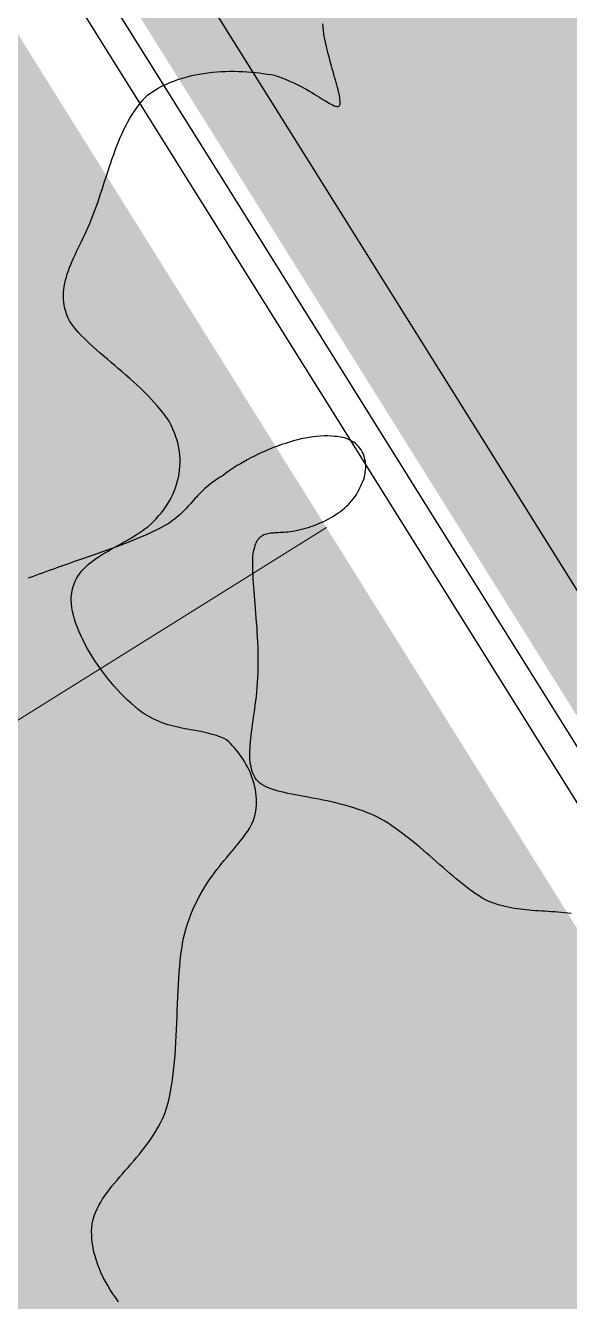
# Model space of a CAD drawing. Header units: metres. Extents: x 507649 to 508899, y 6966965 to 6967377.
# Drawn here: x 507859.874 to 507860.599, y 6967229.133 to 6967230.834 of the extents above; entities that cross this region are included whole.
import ezdxf

# ---------------------------------------------------------------- set-up
doc = ezdxf.new("R2010")
doc.units = ezdxf.units.M
doc.layers.add('C-PRKG', color=252, linetype='Continuous', lineweight=5)
for name, color, linetype in [('C_TEXT_2.5', 7, 'Continuous'), ('HATCH_LANDSCAPE', 1, 'Continuous'), ('HATCH_PAVEMENT_CARPARK', 254, 'Continuous'), ('KRB_LIP', 6, 'Continuous'), ('mga2020VEG_TREE', 252, 'Continuous'), ('PAV_CREST SAG', 2, 'Continuous')]:
    doc.layers.add(name, color=color, linetype=linetype)

# ---------------------------------------------------------------- blocks, each defined once
blk = doc.blocks.new('XD_HATCH')
at = {"layer": 'HATCH_LANDSCAPE', "ltscale": 0.5}
h = blk.add_hatch(dxfattribs=at)
h.set_pattern_fill('GRASS', color=256, scale=0.05)
h.set_pattern_definition([(212.013854887, (0, 0), (-0.28538859865, -1.2375190291), [0.238125, -1.557926224]), (167.013854887, (0, 0), (-0.28538859868, -1.23751902925), [0.238125, -1.031875]), (257.013854887, (0, 0), (1.23751902925, -0.28538859868), [0.238125, -1.031875])])
edge = h.paths.add_edge_path()
edge.add_line((507834.6194, 6967286.6003), (507833.7745, 6967278.3766))
edge.add_line((507833.7745, 6967278.3766), (507834.4563, 6967266.5732))
edge.add_arc((507833.4405, 6967266.3882), 1.0325, -56.8269, 10.3208, ccw=False)
edge.add_line((507834.0055, 6967265.524), (507833.7027, 6967265.3348))
edge.add_line((507833.7027, 6967265.3348), (507831.8595, 6967265.8814))
edge.add_arc((507790.5773, 6967261.1965), 41.5471, 6.4744, 11.72996)
edge.add_arc((507652.9266, 6967269.5696), 178.3302, 0.023588, 2.717699)
edge.add_arc((507863.8943, 6967277.5885), 32.8409, 156.38178, 179.23816, ccw=False)
edge.add_line((507833.8043, 6967290.7459), (507834.868, 6967290.3037))
edge.add_line((507834.868, 6967290.3037), (507834.6194, 6967286.6003))
edge = h.paths.add_edge_path()
edge.add_line((507840.3758, 6967264.2031), (507839.0111, 6967268.6216))
edge.add_line((507839.0111, 6967268.6216), (507838.9485, 6967268.9634))
edge.add_line((507838.9485, 6967268.9634), (507838.9635, 6967269.4631))
edge.add_line((507838.9635, 6967269.4631), (507838.7986, 6967271.4707))
edge.add_line((507838.7986, 6967271.4707), (507838.5426, 6967271.9806))
edge.add_line((507838.5426, 6967271.9806), (507838.3277, 6967272.489))
edge.add_line((507838.3277, 6967272.489), (507838.1812, 6967272.9949))
edge.add_line((507838.1812, 6967272.9949), (507838.0533, 6967273.5))
edge.add_line((507838.0533, 6967273.5), (507837.435, 6967274.5364))
edge.add_line((507837.435, 6967274.5364), (507837.4424, 6967274.8298))
edge.add_line((507837.4424, 6967274.8298), (507837.523, 6967275.3334))
edge.add_line((507837.523, 6967275.3334), (507837.4511, 6967275.831))
edge.add_line((507837.4511, 6967275.831), (507837.4008, 6967276.3294))
edge.add_line((507837.4008, 6967276.3294), (507837.3858, 6967276.8292))
edge.add_line((507837.3858, 6967276.8292), (507837.3708, 6967277.329))
edge.add_line((507837.3708, 6967277.329), (507837.3559, 6967277.8288))
edge.add_line((507837.3559, 6967277.8288), (507837.2868, 6967278.3259))
edge.add_line((507837.2868, 6967278.3259), (507837.6201, 6967280.3039))
edge.add_line((507837.6201, 6967280.3039), (507837.7291, 6967281.2981))
edge.add_line((507837.7291, 6967281.2981), (507837.7573, 6967281.7976))
edge.add_line((507837.7573, 6967281.7976), (507837.7637, 6967283.3032))
edge.add_line((507837.7637, 6967283.3032), (507837.8004, 6967283.8019))
edge.add_line((507837.8004, 6967283.8019), (507837.9, 6967284.2949))
edge.add_line((507837.9, 6967284.2949), (507838.1892, 6967285.2728))
edge.add_line((507838.1892, 6967285.2728), (507838.2709, 6967285.7675))
edge.add_line((507838.2709, 6967285.7675), (507838.3266, 6967286.2645))
edge.add_line((507838.3266, 6967286.2645), (507837.056, 6967286.299))
edge.add_line((507837.056, 6967286.299), (507837.0835, 6967286.024))
edge.add_line((507837.0835, 6967286.024), (507836.2865, 6967278.3018))
edge.add_line((507836.2865, 6967278.3018), (507836.7877, 6967269.7623))
edge.add_line((507836.7877, 6967269.7623), (507836.9971, 6967265.9725))
edge.add_arc((507835.4372, 6967265.8975), 1.5617, -51.2364, 2.7548, ccw=False)
edge.add_line((507836.415, 6967264.6797), (507834.7625, 6967263.6386))
edge.add_line((507834.7625, 6967263.6386), (507834.4122, 6967261.6514))
edge.add_line((507834.4122, 6967261.6514), (507838.3369, 6967255.3696))
edge.add_arc((507838.6337, 6967255.5551), 0.35, 211.9938, 302.0004)
edge.add_line((507838.8192, 6967255.2583), (507843.102, 6967257.934))
edge.add_line((507843.102, 6967257.934), (507849.8852, 6967247.0769))
edge.add_line((507849.8852, 6967247.0769), (507845.6775, 6967244.448))
edge.add_arc((507845.8629, 6967244.1511), 0.35, 121.996, 211.996)
edge.add_line((507845.5661, 6967243.9657), (507846.3609, 6967242.6936))
edge.add_arc((507846.6577, 6967242.879), 0.35, 211.996, 301.996)
edge.add_line((507846.8432, 6967242.5822), (507851.0509, 6967245.2111))
edge.add_line((507851.0509, 6967245.2111), (507857.8321, 6967234.3573))
edge.add_line((507857.8321, 6967234.3573), (507858.9988, 6967232.4898))
edge.add_line((507858.9988, 6967232.4898), (507868.4293, 6967217.3956))
edge.add_line((507868.4293, 6967217.3956), (507869.595, 6967215.5298))
edge.add_line((507869.595, 6967215.5298), (507879.0265, 6967200.4339))
edge.add_line((507879.0265, 6967200.4339), (507880.1922, 6967198.5681))
edge.add_line((507880.1922, 6967198.5681), (507889.6237, 6967183.4722))
edge.add_line((507889.6237, 6967183.4722), (507890.8655, 6967181.6516))
edge.add_line((507890.8655, 6967181.6516), (507890.7894, 6967181.6064))
edge.add_line((507890.7894, 6967181.6064), (507900.2209, 6967166.5105))
edge.add_line((507900.2209, 6967166.5105), (507895.9381, 6967163.8347))
edge.add_arc((507896.1235, 6967163.5378), 0.35, 121.994, 211.996)
edge.add_line((507895.8267, 6967163.3524), (507896.6215, 6967162.0802))
edge.add_arc((507896.9183, 6967162.2657), 0.35, 211.9984, 301.996)
edge.add_line((507897.1038, 6967161.9689), (507901.3866, 6967164.6447))
edge.add_line((507901.3866, 6967164.6447), (507910.8181, 6967149.5487))
edge.add_line((507910.8181, 6967149.5487), (507906.5469, 6967146.8811))
edge.add_arc((507906.7649, 6967146.6028), 0.3535, 128.0734, 218.4885)
edge.add_line((507906.4882, 6967146.3828), (507907.8077, 6967145.0972))
edge.add_line((507907.8077, 6967145.0972), (507909.4019, 6967144.1738))
edge.add_line((507909.4019, 6967144.1738), (507911.1824, 6967145.0318))
edge.add_line((507911.1824, 6967145.0318), (507911.5938, 6967146.4662))
edge.add_line((507911.5938, 6967146.4662), (507913.3116, 6967147.5395))
edge.add_line((507913.3116, 6967147.5395), (507911.7607, 6967150.3145))
edge.add_line((507911.7607, 6967150.3145), (507911.3517, 6967151.1377))
edge.add_line((507911.3517, 6967151.1377), (507910.3123, 6967152.8466))
edge.add_line((507910.3123, 6967152.8466), (507910.0252, 6967153.2568))
edge.add_line((507910.0252, 6967153.2568), (507908.2386, 6967155.6779))
edge.add_line((507908.2386, 6967155.6779), (507906.8185, 6967157.7385))
edge.add_line((507906.8185, 6967157.7385), (507905.1467, 6967160.2314))
edge.add_line((507905.1467, 6967160.2314), (507902.6614, 6967164.5743))
edge.add_line((507902.6614, 6967164.5743), (507901.6885, 6967166.3247))
edge.add_line((507901.6885, 6967166.3247), (507890.3492, 6967184.5912))
edge.add_line((507890.3492, 6967184.5912), (507887.9238, 6967188.3817))
edge.add_line((507887.9238, 6967188.3817), (507882.2644, 6967197.2262))
edge.add_line((507882.2644, 6967197.2262), (507881.0853, 6967198.9492))
edge.add_line((507881.0853, 6967198.9492), (507875.2149, 6967208.1494))
edge.add_line((507875.2149, 6967208.1494), (507870.7184, 6967215.3627))
edge.add_line((507870.7184, 6967215.3627), (507864.5811, 6967226.2674))
edge.add_line((507864.5811, 6967226.2674), (507858.7045, 6967235.0792))
edge.add_line((507858.7045, 6967235.0792), (507856.2419, 6967238.7442))
edge.add_line((507856.2419, 6967238.7442), (507855.1022, 6967240.3904))
edge.add_line((507855.1022, 6967240.3904), (507854.8173, 6967240.8019))
edge.add_line((507854.8173, 6967240.8019), (507854.0618, 6967242.0986))
edge.add_line((507854.0618, 6967242.0986), (507852.576, 6967244.7077))
edge.add_line((507852.576, 6967244.7077), (507851.066, 6967247.3016))
edge.add_line((507851.066, 6967247.3016), (507849.5393, 6967249.8852))
edge.add_line((507849.5393, 6967249.8852), (507848.9949, 6967250.7242))
edge.add_line((507848.9949, 6967250.7242), (507848.7226, 6967251.1437))
edge.add_line((507848.7226, 6967251.1437), (507848.4401, 6967251.5567))
edge.add_line((507848.4401, 6967251.5567), (507847.8618, 6967252.3745))
edge.add_line((507847.8618, 6967252.3745), (507847.3356, 6967253.2249))
edge.add_line((507847.3356, 6967253.2249), (507845.7975, 6967255.8013))
edge.add_line((507845.7975, 6967255.8013), (507844.2186, 6967258.446))
edge.add_line((507844.2186, 6967258.446), (507842.8502, 6967261.0217))
edge.add_line((507842.8502, 6967261.0217), (507842.6112, 6967261.4614))
edge.add_line((507842.6112, 6967261.4614), (507842.0412, 6967262.2858))
edge.add_line((507842.0412, 6967262.2858), (507840.3758, 6967264.2031))
at = {"layer": 'HATCH_PAVEMENT_CARPARK'}
h = blk.add_hatch(color=256, dxfattribs=at)
h.dxf.hatch_style = 1
edge = h.paths.add_edge_path()
edge.add_spline(control_points=[(507831.6057, 6967265.2103), (507831.2653, 6967264.9977)], knot_values=[3.035082, 3.035082, 4.035082, 4.035082], weights=[1, 1], degree=1, periodic=0)
edge.add_spline(control_points=[(507831.2653, 6967264.9977), (507829.7013, 6967264.0205)], knot_values=[2.035082, 2.035082, 3.035082, 3.035082], weights=[1, 1], degree=1, periodic=0)
edge.add_spline(control_points=[(507829.7013, 6967264.0205), (507828.586, 6967263.3237)], knot_values=[1.499683, 1.499683, 2.035082, 2.035082], weights=[1, 1], degree=1, periodic=0)
edge.add_line((507828.586, 6967263.3237), (507826.3004, 6967261.8957))
edge.add_line((507826.3004, 6967261.8957), (507828.2109, 6967258.8379))
edge.add_line((507828.2109, 6967258.8379), (507832.6123, 6967251.7931))
edge.add_arc((507832.1708, 6967251.5252), 0.5164, -46.2921, 31.2496, ccw=False)
edge.add_line((507832.5276, 6967251.1519), (507828.2976, 6967248.5078))
edge.add_line((507828.2976, 6967248.5078), (507834.8678, 6967237.9915))
edge.add_line((507834.8678, 6967237.9915), (507839.0985, 6967240.6347))
edge.add_arc((507839.2657, 6967239.8885), 0.7648, 41.8437, 102.6277, ccw=False)
edge.add_line((507839.8354, 6967240.3986), (507840.6363, 6967239.117))
edge.add_arc((507839.9895, 6967239.0145), 0.6548, -54.842, 9.002, ccw=False)
edge.add_line((507840.3666, 6967238.4792), (507836.1925, 6967235.8713))
edge.add_line((507836.1925, 6967235.8713), (507842.8687, 6967225.1854))
edge.add_line((507842.8687, 6967225.1854), (507844.1606, 6967223.1178))
edge.add_line((507844.1606, 6967223.1178), (507853.4659, 6967208.2237))
edge.add_line((507853.4659, 6967208.2237), (507857.6976, 6967210.8653))
edge.add_arc((507857.8775, 6967210.3834), 0.5143, 32.6567, 110.4711, ccw=False)
edge.add_line((507858.3105, 6967210.661), (507859.1053, 6967209.3888))
edge.add_line((507859.1053, 6967209.3888), (507864.7027, 6967212.8859))
edge.add_line((507864.7027, 6967212.8859), (507863.9079, 6967214.158))
edge.add_arc((507864.3319, 6967214.4229), 0.5, 121.996, 211.9999, ccw=False)
edge.add_line((507864.067, 6967214.847), (507868.2226, 6967217.4433))
edge.add_line((507868.2226, 6967217.4433), (507858.9501, 6967232.2848))
edge.add_line((507858.9501, 6967232.2848), (507854.7944, 6967229.6885))
edge.add_arc((507854.528, 6967230.1061), 0.4954, 211.4621, 302.5322, ccw=False)
edge.add_line((507854.1055, 6967229.8476), (507853.3107, 6967231.1197))
edge.add_arc((507853.7337, 6967231.3849), 0.4992, 121.9038, 212.0841, ccw=False)
edge.add_line((507853.4698, 6967231.8087), (507857.6254, 6967234.405))
edge.add_line((507857.6254, 6967234.405), (507851.0022, 6967245.0061))
edge.add_line((507851.0022, 6967245.0061), (507846.9226, 6967242.455))
edge.add_arc((507846.6577, 6967242.879), 0.5, 211.996, 301.996, ccw=False)
edge.add_line((507846.2337, 6967242.6141), (507845.4389, 6967243.8862))
edge.add_arc((507845.8629, 6967244.1511), 0.5, 121.996, 211.996, ccw=False)
edge.add_line((507845.598, 6967244.5752), (507849.6775, 6967247.1263))
edge.add_line((507849.6775, 6967247.1263), (507843.0543, 6967257.7273))
edge.add_line((507843.0543, 6967257.7273), (507842.2198, 6967257.2017))
edge.add_line((507842.2198, 6967257.2017), (507838.8987, 6967255.131))
edge.add_arc((507838.6337, 6967255.5551), 0.5, 211.9931, 301.9996, ccw=False)
edge.add_line((507838.2097, 6967255.2902), (507833.4848, 6967262.8744))
edge.add_line((507833.4848, 6967262.8744), (507831.8978, 6967265.3928))
edge.add_line((507831.8978, 6967265.3928), (507831.6057, 6967265.2103))
blk = doc.blocks.new('BAC V TREE')
for p, q in [((-13.0219, 5.5035), (-13.0241, 5.5303)), ((-13.0191, 5.476), (-13.0219, 5.5035)), ((-13.0158, 5.4477), (-13.0191, 5.476)), ((-13.0116, 5.4237), (-13.0158, 5.4477)), ((-13.0069, 5.3992), (-13.0116, 5.4237)), ((-13.0018, 5.3744), (-13.0069, 5.3992)), ((-12.9962, 5.3492), (-13.0018, 5.3744)), ((-12.9903, 5.3238), (-12.9962, 5.3492)), ((-12.984, 5.2982), (-12.9903, 5.3238)), ((-12.9776, 5.2726), (-12.984, 5.2982)), ((-12.9709, 5.2469), (-12.9776, 5.2726)), ((-12.964, 5.2213), (-12.9709, 5.2469)), ((-12.9571, 5.1959), (-12.964, 5.2213)), ((-12.9501, 5.1707), (-12.9571, 5.1959)), ((-12.9432, 5.1458), (-12.9501, 5.1707)), ((-12.9363, 5.1212), (-12.9432, 5.1458)), ((-14.3364, 5.0269), (-14.3018, 5.0406)), ((-14.3018, 5.0406), (-14.2667, 5.0532)), ((-14.2667, 5.0532), (-14.2309, 5.0646)), ((-14.2309, 5.0646), (-14.1947, 5.075)), ((-14.1947, 5.075), (-14.158, 5.0842)), ((-14.158, 5.0842), (-14.121, 5.0924)), ((-14.121, 5.0924), (-14.0837, 5.0996)), ((-14.0837, 5.0996), (-14.0462, 5.1058)), ((-14.0462, 5.1058), (-14.0085, 5.1111)), ((-14.0085, 5.1111), (-13.9707, 5.1154)), ((-13.9707, 5.1154), (-13.9329, 5.1188)), ((-13.9329, 5.1188), (-13.8951, 5.1213)), ((-13.8951, 5.1213), (-13.8574, 5.1231)), ((-13.8574, 5.1231), (-13.8199, 5.124)), ((-13.8199, 5.124), (-13.7827, 5.1241)), ((-13.7827, 5.1241), (-13.7457, 5.1235)), ((-13.7457, 5.1235), (-13.7091, 5.1222)), ((-13.7091, 5.1222), (-13.673, 5.1202)), ((-13.673, 5.1202), (-13.6373, 5.1175)), ((-13.6373, 5.1175), (-13.6023, 5.1142)), ((-13.6023, 5.1142), (-13.5678, 5.1103)), ((-13.5678, 5.1103), (-13.5341, 5.1059)), ((-13.5341, 5.1059), (-13.5011, 5.1009)), ((-13.5011, 5.1009), (-13.469, 5.0954)), ((-13.469, 5.0954), (-13.4377, 5.0895)), ((-13.4377, 5.0895), (-13.4056, 5.0787)), ((-13.4056, 5.0787), (-13.3745, 5.0674)), ((-13.3745, 5.0674), (-13.3444, 5.0556)), ((-13.3444, 5.0556), (-13.3153, 5.0435)), ((-13.3153, 5.0435), (-13.2871, 5.031)), ((-12.9295, 5.0971), (-12.9363, 5.1212)), ((-12.9228, 5.0735), (-12.9295, 5.0971)), ((-12.9164, 5.0505), (-12.9228, 5.0735)), ((-12.9103, 5.0283), (-12.9164, 5.0505)), ((-14.5269, 4.9182), (-14.4975, 4.9396)), ((-14.4975, 4.9396), (-14.4671, 4.9596)), ((-14.4671, 4.9596), (-14.4357, 4.9783)), ((-14.4357, 4.9783), (-14.4034, 4.9958)), ((-14.4034, 4.9958), (-14.3703, 5.0119)), ((-14.3703, 5.0119), (-14.3364, 5.0269)), ((-13.2871, 5.031), (-13.26, 5.0184)), ((-13.26, 5.0184), (-13.2338, 5.0055)), ((-13.2338, 5.0055), (-13.2085, 4.9926)), ((-13.2085, 4.9926), (-13.1843, 4.9797)), ((-13.1843, 4.9797), (-13.161, 4.9668)), ((-13.161, 4.9668), (-13.1386, 4.954)), ((-13.1386, 4.954), (-13.1172, 4.9414)), ((-13.1172, 4.9414), (-13.0967, 4.929)), ((-13.0967, 4.929), (-13.0771, 4.917)), ((-12.9045, 5.0067), (-12.9103, 5.0283)), ((-12.899, 4.986), (-12.9045, 5.0067)), ((-12.894, 4.9662), (-12.899, 4.986)), ((-12.8895, 4.9474), (-12.894, 4.9662)), ((-12.8855, 4.9297), (-12.8895, 4.9474)), ((-12.8821, 4.913), (-12.8855, 4.9297)), ((-14.619, 4.8118), (-14.5975, 4.84)), ((-14.5975, 4.84), (-14.5751, 4.8672)), ((-14.5751, 4.8672), (-14.5516, 4.8932)), ((-14.5516, 4.8932), (-14.5269, 4.9182)), ((-13.0771, 4.917), (-13.0585, 4.9054)), ((-13.0585, 4.9054), (-13.0408, 4.8942)), ((-13.0408, 4.8942), (-13.024, 4.8836)), ((-13.024, 4.8836), (-13.0081, 4.8736)), ((-13.0081, 4.8736), (-12.9932, 4.8643)), ((-12.9932, 4.8643), (-12.9791, 4.8557)), ((-12.9791, 4.8557), (-12.9659, 4.8479)), ((-12.9659, 4.8479), (-12.9536, 4.841)), ((-12.9536, 4.841), (-12.9422, 4.8351)), ((-12.9422, 4.8351), (-12.9317, 4.8302)), ((-12.9317, 4.8302), (-12.922, 4.8263)), ((-12.922, 4.8263), (-12.9132, 4.8237)), ((-12.9132, 4.8237), (-12.9053, 4.8223)), ((-12.9053, 4.8223), (-12.8982, 4.8221)), ((-12.8982, 4.8221), (-12.8919, 4.8234)), ((-12.8919, 4.8234), (-12.8866, 4.8261)), ((-12.8866, 4.8261), (-12.882, 4.8303)), ((-12.8793, 4.8977), (-12.8821, 4.913)), ((-12.882, 4.8303), (-12.8789, 4.8351)), ((-12.8772, 4.8835), (-12.8793, 4.8977)), ((-12.8789, 4.8351), (-12.8767, 4.8416)), ((-12.8758, 4.8708), (-12.8772, 4.8835)), ((-12.8767, 4.8416), (-12.8755, 4.8497)), ((-12.8753, 4.8595), (-12.8758, 4.8708)), ((-12.8755, 4.8497), (-12.8753, 4.8595)), ((-14.6955, 4.6897), (-14.6777, 4.7215)), ((-14.6777, 4.7215), (-14.659, 4.7525)), ((-14.659, 4.7525), (-14.6394, 4.7826)), ((-14.6394, 4.7826), (-14.619, 4.8118)), ((-14.7448, 4.5899), (-14.7291, 4.6238)), ((-14.7291, 4.6238), (-14.7126, 4.6571)), ((-14.7126, 4.6571), (-14.6955, 4.6897)), ((-14.7889, 4.4845), (-14.7747, 4.5201)), ((-14.7747, 4.5201), (-14.76, 4.5553)), ((-14.76, 4.5553), (-14.7448, 4.5899)), ((-14.829, 4.375), (-14.816, 4.4119)), ((-14.816, 4.4119), (-14.8026, 4.4484)), ((-14.8026, 4.4484), (-14.7889, 4.4845)), ((-14.8668, 4.2628), (-14.8544, 4.3004)), ((-14.8544, 4.3004), (-14.8418, 4.3378)), ((-14.8418, 4.3378), (-14.829, 4.375)), ((-14.9036, 4.1493), (-14.8913, 4.1872)), ((-14.8913, 4.1872), (-14.8791, 4.225)), ((-14.8791, 4.225), (-14.8668, 4.2628)), ((-14.941, 4.0358), (-14.9284, 4.0736)), ((-14.9284, 4.0736), (-14.9159, 4.1114)), ((-14.9159, 4.1114), (-14.9036, 4.1493)), ((-14.9803, 3.9239), (-14.9669, 3.961)), ((-14.9669, 3.961), (-14.9538, 3.9983)), ((-14.9538, 3.9983), (-14.941, 4.0358)), ((-15.0221, 3.8187), (-15.0084, 3.8509)), ((-15.0084, 3.8509), (-14.9941, 3.8872)), ((-14.9941, 3.8872), (-14.9803, 3.9239)), ((-15.0789, 3.6953), (-15.0646, 3.7254)), ((-15.0646, 3.7254), (-15.0503, 3.756)), ((-15.0503, 3.756), (-15.0361, 3.7871)), ((-15.0361, 3.7871), (-15.0221, 3.8187)), ((-15.121, 3.6074), (-15.1072, 3.6363)), ((-15.1072, 3.6363), (-15.0931, 3.6656)), ((-15.0931, 3.6656), (-15.0789, 3.6953)), ((-15.1725, 3.4951), (-15.1604, 3.5227)), ((-15.1604, 3.5227), (-15.1477, 3.5507)), ((-15.1477, 3.5507), (-15.1346, 3.5789)), ((-15.1346, 3.5789), (-15.121, 3.6074)), ((-15.214, 3.3863), (-15.2048, 3.4133)), ((-15.2048, 3.4133), (-15.1948, 3.4404)), ((-15.1948, 3.4404), (-15.184, 3.4676)), ((-15.184, 3.4676), (-15.1725, 3.4951)), ((-15.2402, 3.2794), (-15.2354, 3.3061)), ((-15.2354, 3.3061), (-15.2293, 3.3328)), ((-15.2293, 3.3328), (-15.2222, 3.3595)), ((-15.2222, 3.3595), (-15.214, 3.3863)), ((-15.2469, 3.1991), (-15.2461, 3.2259)), ((-15.2462, 3.1722), (-15.2469, 3.1991)), ((-15.2461, 3.2259), (-15.2438, 3.2527)), ((-15.2438, 3.2527), (-15.2402, 3.2794)), ((-15.2439, 3.1452), (-15.2462, 3.1722)), ((-15.24, 3.118), (-15.2439, 3.1452)), ((-15.2343, 3.0906), (-15.24, 3.118)), ((-15.2267, 3.0629), (-15.2343, 3.0906)), ((-15.2173, 3.0351), (-15.2267, 3.0629)), ((-15.2059, 3.0069), (-15.2173, 3.0351)), ((-15.1924, 2.9784), (-15.2059, 3.0069)), ((-15.1762, 2.955), (-15.1924, 2.9784)), ((-15.1581, 2.9313), (-15.1762, 2.955)), ((-15.1384, 2.9074), (-15.1581, 2.9313)), ((-15.117, 2.8832), (-15.1384, 2.9074)), ((-15.0941, 2.8588), (-15.117, 2.8832)), ((-15.0698, 2.8342), (-15.0941, 2.8588)), ((-15.0443, 2.8093), (-15.0698, 2.8342)), ((-15.0175, 2.7842), (-15.0443, 2.8093)), ((-14.9898, 2.7588), (-15.0175, 2.7842)), ((-14.9611, 2.7332), (-14.9898, 2.7588)), ((-14.9315, 2.7072), (-14.9611, 2.7332)), ((-14.9013, 2.681), (-14.9315, 2.7072)), ((-14.8704, 2.6545), (-14.9013, 2.681)), ((-14.8391, 2.6278), (-14.8704, 2.6545)), ((-14.8074, 2.6007), (-14.8391, 2.6278)), ((-14.7754, 2.5733), (-14.8074, 2.6007)), ((-14.7433, 2.5456), (-14.7754, 2.5733)), ((-14.7111, 2.5176), (-14.7433, 2.5456)), ((-14.679, 2.4892), (-14.7111, 2.5176)), ((-14.6471, 2.4606), (-14.679, 2.4892)), ((-14.6155, 2.4316), (-14.6471, 2.4606)), ((-14.5844, 2.4022), (-14.6155, 2.4316)), ((-14.5537, 2.3726), (-14.5844, 2.4022)), ((-14.5237, 2.3425), (-14.5537, 2.3726)), ((-14.4944, 2.3121), (-14.5237, 2.3425)), ((-14.466, 2.2814), (-14.4944, 2.3121)), ((-14.4386, 2.2503), (-14.466, 2.2814)), ((-14.4123, 2.2188), (-14.4386, 2.2503)), ((-14.3872, 2.1869), (-14.4123, 2.2188)), ((-14.3634, 2.1546), (-14.3872, 2.1869)), ((-14.341, 2.1219), (-14.3634, 2.1546)), ((-14.3239, 2.0889), (-14.341, 2.1219)), ((-14.3087, 2.0559), (-14.3239, 2.0889)), ((-14.2952, 2.023), (-14.3087, 2.0559)), ((-14.2834, 1.9901), (-14.2952, 2.023)), ((-14.2734, 1.9574), (-14.2834, 1.9901)), ((-14.265, 1.9248), (-14.2734, 1.9574)), ((-14.2583, 1.8923), (-14.265, 1.9248)), ((-14.2533, 1.8601), (-14.2583, 1.8923)), ((-14.2499, 1.828), (-14.2533, 1.8601)), ((-14.248, 1.7961), (-14.2499, 1.828)), ((-14.2489, 1.7332), (-14.2477, 1.7646)), ((-14.2477, 1.7646), (-14.248, 1.7961)), ((-14.2615, 1.6411), (-14.2558, 1.6714)), ((-14.2558, 1.6714), (-14.2516, 1.7022)), ((-14.2516, 1.7022), (-14.2489, 1.7332)), ((-14.2978, 1.5233), (-14.2867, 1.5521)), ((-14.2867, 1.5521), (-14.2769, 1.5814)), ((-14.2769, 1.5814), (-14.2685, 1.611)), ((-14.2685, 1.611), (-14.2615, 1.6411)), ((-14.355, 1.4126), (-14.3389, 1.4395)), ((-14.3389, 1.4395), (-14.3239, 1.4669)), ((-14.3239, 1.4669), (-14.3102, 1.4949)), ((-14.3102, 1.4949), (-14.2978, 1.5233)), ((-14.4312, 1.3105), (-14.4105, 1.3351)), ((-14.4105, 1.3351), (-14.3908, 1.3604)), ((-14.3908, 1.3604), (-14.3723, 1.3862)), ((-14.3723, 1.3862), (-14.355, 1.4126)), ((-14.5489, 1.1997), (-14.5246, 1.2183)), ((-14.5246, 1.2183), (-14.4997, 1.2404)), ((-14.4997, 1.2404), (-14.4759, 1.2631)), ((-14.4759, 1.2631), (-14.453, 1.2865)), ((-14.453, 1.2865), (-14.4312, 1.3105)), ((-14.732, 1.0842), (-14.7051, 1.0996)), ((-14.7051, 1.0996), (-14.6783, 1.1152)), ((-14.6783, 1.1152), (-14.6516, 1.1311)), ((-14.6516, 1.1311), (-14.6253, 1.1475)), ((-14.6253, 1.1475), (-14.5993, 1.1643)), ((-14.5993, 1.1643), (-14.5738, 1.1817)), ((-14.5738, 1.1817), (-14.5489, 1.1997)), ((-14.9162, 0.9786), (-14.891, 0.994)), ((-14.891, 0.994), (-14.8653, 1.0092)), ((-14.8653, 1.0092), (-14.8391, 1.0242)), ((-14.8391, 1.0242), (-14.8126, 1.0392)), ((-14.8126, 1.0392), (-14.7859, 1.0541)), ((-14.7859, 1.0541), (-14.759, 1.0691)), ((-14.759, 1.0691), (-14.732, 1.0842)), ((-15.0708, 0.859), (-15.0517, 0.8779)), ((-15.0517, 0.8779), (-15.0315, 0.896)), ((-15.0315, 0.896), (-15.0102, 0.9135)), ((-15.0102, 0.9135), (-14.9879, 0.9305)), ((-14.9879, 0.9305), (-14.9648, 0.9469)), ((-14.9648, 0.9469), (-14.9409, 0.963)), ((-14.9409, 0.963), (-14.9162, 0.9786)), ((-15.1461, 0.7517), (-15.1341, 0.7752)), ((-15.1341, 0.7752), (-15.1204, 0.7975)), ((-15.1204, 0.7975), (-15.1053, 0.8189)), ((-15.1053, 0.8189), (-15.0887, 0.8394)), ((-15.0887, 0.8394), (-15.0708, 0.859)), ((-15.1767, 0.6462), (-15.1719, 0.6745)), ((-15.1719, 0.6745), (-15.1651, 0.7015)), ((-15.1651, 0.7015), (-15.1565, 0.7272)), ((-15.1565, 0.7272), (-15.1461, 0.7517)), ((-15.1804, 0.5879), (-15.1797, 0.6177)), ((-15.1789, 0.557), (-15.1804, 0.5879)), ((-15.1797, 0.6177), (-15.1767, 0.6462)), ((-15.1752, 0.525), (-15.1789, 0.557)), ((-15.1695, 0.4921), (-15.1752, 0.525)), ((-15.1618, 0.4584), (-15.1695, 0.4921)), ((-15.1522, 0.4239), (-15.1618, 0.4584)), ((-15.1408, 0.3888), (-15.1522, 0.4239)), ((-15.1277, 0.3531), (-15.1408, 0.3888)), ((-15.113, 0.3169), (-15.1277, 0.3531)), ((-15.0968, 0.2804), (-15.113, 0.3169)), ((-15.0791, 0.2437), (-15.0968, 0.2804)), ((-15.06, 0.2068), (-15.0791, 0.2437)), ((-15.0397, 0.1699), (-15.06, 0.2068)), ((-15.0181, 0.133), (-15.0397, 0.1699)), ((-14.9955, 0.0962), (-15.0181, 0.133)), ((-14.9718, 0.0598), (-14.9955, 0.0962)), ((-14.9472, 0.0236), (-14.9718, 0.0598)), ((-14.9217, -0.0121), (-14.9472, 0.0236)), ((-14.8954, -0.0472), (-14.9217, -0.0121)), ((-14.8685, -0.0817), (-14.8954, -0.0472)), ((-14.841, -0.1154), (-14.8685, -0.0817)), ((-14.8129, -0.1483), (-14.841, -0.1154)), ((-14.7845, -0.1802), (-14.8129, -0.1483)), ((-14.7557, -0.2111), (-14.7845, -0.1802)), ((-14.7266, -0.2408), (-14.7557, -0.2111)), ((-14.6974, -0.2693), (-14.7266, -0.2408)), ((-14.6681, -0.2964), (-14.6974, -0.2693)), ((-14.6388, -0.3221), (-14.6681, -0.2964)), ((-14.6096, -0.3463), (-14.6388, -0.3221)), ((-14.5805, -0.3687), (-14.6096, -0.3463)), ((-14.5544, -0.3862), (-14.5805, -0.3687)), ((-14.5284, -0.4022), (-14.5544, -0.3862)), ((-14.5027, -0.4168), (-14.5284, -0.4022)), ((-14.4771, -0.4301), (-14.5027, -0.4168)), ((-14.4518, -0.4421), (-14.4771, -0.4301)), ((-14.4266, -0.453), (-14.4518, -0.4421)), ((-14.4016, -0.4629), (-14.4266, -0.453)), ((-14.3768, -0.4718), (-14.4016, -0.4629)), ((-14.3521, -0.4799), (-14.3768, -0.4718)), ((-14.3277, -0.4871), (-14.3521, -0.4799)), ((-14.3034, -0.4937), (-14.3277, -0.4871)), ((-14.2793, -0.4996), (-14.3034, -0.4937)), ((-14.2553, -0.505), (-14.2793, -0.4996)), ((-14.2316, -0.51), (-14.2553, -0.505)), ((-14.2079, -0.5146), (-14.2316, -0.51)), ((-14.1845, -0.5189), (-14.2079, -0.5146)), ((-14.1612, -0.5231), (-14.1845, -0.5189)), ((-14.138, -0.5271), (-14.1612, -0.5231)), ((-14.115, -0.5312), (-14.138, -0.5271)), ((-14.0922, -0.5353), (-14.115, -0.5312)), ((-14.0695, -0.5396), (-14.0922, -0.5353)), ((-14.0469, -0.5441), (-14.0695, -0.5396)), ((-14.0244, -0.549), (-14.0469, -0.5441)), ((-14.0021, -0.5543), (-14.0244, -0.549)), ((-13.98, -0.5601), (-14.0021, -0.5543)), ((-13.9579, -0.5665), (-13.98, -0.5601)), ((-13.936, -0.5735), (-13.9579, -0.5665)), ((-13.9142, -0.5814), (-13.936, -0.5735)), ((-13.8925, -0.5901), (-13.9142, -0.5814)), ((-13.871, -0.5997), (-13.8925, -0.5901)), ((-13.8495, -0.6104), (-13.871, -0.5997)), ((-13.8331, -0.6251), (-13.8495, -0.6104)), ((-13.8167, -0.6408), (-13.8331, -0.6251)), ((-13.8005, -0.6574), (-13.8167, -0.6408)), ((-13.7845, -0.6749), (-13.8005, -0.6574)), ((-13.7688, -0.6932), (-13.7845, -0.6749)), ((-13.7534, -0.7122), (-13.7688, -0.6932)), ((-13.7383, -0.7321), (-13.7534, -0.7122)), ((-13.7237, -0.7526), (-13.7383, -0.7321)), ((-13.7096, -0.7738), (-13.7237, -0.7526)), ((-13.696, -0.7956), (-13.7096, -0.7738)), ((-13.6831, -0.818), (-13.696, -0.7956)), ((-13.6707, -0.841), (-13.6831, -0.818)), ((-13.6591, -0.8644), (-13.6707, -0.841)), ((-13.6482, -0.8883), (-13.6591, -0.8644)), ((-13.6381, -0.9126), (-13.6482, -0.8883)), ((-13.6288, -0.9373), (-13.6381, -0.9126)), ((-13.6205, -0.9623), (-13.6288, -0.9373)), ((-13.6131, -0.9877), (-13.6205, -0.9623)), ((-13.6068, -1.0133), (-13.6131, -0.9877)), ((-13.6015, -1.0391), (-13.6068, -1.0133)), ((-13.5974, -1.065), (-13.6015, -1.0391)), ((-13.5944, -1.0911), (-13.5974, -1.065)), ((-13.5927, -1.1173), (-13.5944, -1.0911)), ((-13.5992, -1.2222), (-13.5954, -1.196)), ((-13.5954, -1.196), (-13.5931, -1.1698)), ((-13.5931, -1.1698), (-13.5922, -1.1436)), ((-13.5922, -1.1436), (-13.5927, -1.1173)), ((-13.6296, -1.3252), (-13.6196, -1.2997)), ((-13.6196, -1.2997), (-13.6112, -1.2741)), ((-13.6112, -1.2741), (-13.6044, -1.2482)), ((-13.6044, -1.2482), (-13.5992, -1.2222)), ((-13.6985, -1.4363), (-13.6828, -1.4143)), ((-13.6828, -1.4143), (-13.668, -1.3923)), ((-13.668, -1.3923), (-13.6541, -1.3701)), ((-13.6541, -1.3701), (-13.6413, -1.3478)), ((-13.6413, -1.3478), (-13.6296, -1.3252)), ((-13.788, -1.5478), (-13.7689, -1.5251)), ((-13.7689, -1.5251), (-13.7503, -1.5026)), ((-13.7503, -1.5026), (-13.7323, -1.4803)), ((-13.7323, -1.4803), (-13.715, -1.4583)), ((-13.715, -1.4583), (-13.6985, -1.4363)), ((-13.8688, -1.6435), (-13.8481, -1.6188)), ((-13.8481, -1.6188), (-13.8277, -1.5946)), ((-13.8277, -1.5946), (-13.8077, -1.571)), ((-13.8077, -1.571), (-13.788, -1.5478)), ((-13.9739, -1.7786), (-13.9529, -1.7498)), ((-13.9529, -1.7498), (-13.9318, -1.722)), ((-13.9318, -1.722), (-13.9107, -1.695)), ((-13.9107, -1.695), (-13.8897, -1.6689)), ((-13.8897, -1.6689), (-13.8688, -1.6435)), ((-14.0359, -1.8714), (-14.0155, -1.8393)), ((-14.0155, -1.8393), (-13.9948, -1.8084)), ((-13.9948, -1.8084), (-13.9739, -1.7786)), ((-14.0949, -1.9754), (-14.0757, -1.9394)), ((-14.0757, -1.9394), (-14.056, -1.9047)), ((-14.056, -1.9047), (-14.0359, -1.8714)), ((-14.1489, -2.0925), (-14.1315, -2.0519)), ((-14.1315, -2.0519), (-14.1135, -2.0129)), ((-14.1135, -2.0129), (-14.0949, -1.9754)), ((-14.1961, -2.2248), (-14.1812, -2.1789)), ((-14.1812, -2.1789), (-14.1654, -2.1348)), ((-14.1654, -2.1348), (-14.1489, -2.0925)), ((-14.2172, -2.3111), (-14.2072, -2.2671)), ((-14.2072, -2.2671), (-14.1961, -2.2248)), ((-14.2403, -2.4519), (-14.2336, -2.4036)), ((-14.2336, -2.4036), (-14.2259, -2.3566)), ((-14.2259, -2.3566), (-14.2172, -2.3111)), ((-14.2511, -2.5519), (-14.2461, -2.5013)), ((-14.2461, -2.5013), (-14.2403, -2.4519)), ((-14.2591, -2.656), (-14.2554, -2.6035)), ((-14.2554, -2.6035), (-14.2511, -2.5519)), ((-14.2651, -2.7631), (-14.2623, -2.7092)), ((-14.2623, -2.7092), (-14.2591, -2.656)), ((-14.2698, -2.8725), (-14.2675, -2.8175)), ((-14.2675, -2.8175), (-14.2651, -2.7631)), ((-14.2739, -2.9832), (-14.2718, -2.9277)), ((-14.2718, -2.9277), (-14.2698, -2.8725)), ((-14.2782, -3.0944), (-14.276, -3.0388)), ((-14.276, -3.0388), (-14.2739, -2.9832)), ((-14.2835, -3.2052), (-14.2807, -3.1499)), ((-14.2807, -3.1499), (-14.2782, -3.0944)), ((-14.2905, -3.3149), (-14.2867, -3.2603)), ((-14.2867, -3.2603), (-14.2835, -3.2052)), ((-14.2999, -3.4223), (-14.2949, -3.3689)), ((-14.2949, -3.3689), (-14.2905, -3.3149)), ((-14.3126, -3.5269), (-14.3058, -3.475)), ((-14.3058, -3.475), (-14.2999, -3.4223)), ((-14.3291, -3.6275), (-14.3203, -3.5777)), ((-14.3203, -3.5777), (-14.3126, -3.5269)), ((-14.3504, -3.7235), (-14.3391, -3.6761)), ((-14.3391, -3.6761), (-14.3291, -3.6275)), ((-14.3954, -3.8545), (-14.3771, -3.8138)), ((-14.3771, -3.8138), (-14.363, -3.7694)), ((-14.363, -3.7694), (-14.3504, -3.7235)), ((-14.4561, -3.9677), (-14.435, -3.9313)), ((-14.435, -3.9313), (-14.4147, -3.8936)), ((-14.4147, -3.8936), (-14.3954, -3.8545)), ((-14.5237, -4.0698), (-14.5006, -4.0369)), ((-14.5006, -4.0369), (-14.478, -4.0029)), ((-14.478, -4.0029), (-14.4561, -3.9677)), ((-14.5956, -4.1631), (-14.5713, -4.1329)), ((-14.5713, -4.1329), (-14.5474, -4.1018)), ((-14.5474, -4.1018), (-14.5237, -4.0698)), ((-14.6936, -4.2776), (-14.6692, -4.2498)), ((-14.6692, -4.2498), (-14.6446, -4.2215)), ((-14.6446, -4.2215), (-14.6201, -4.1926)), ((-14.6201, -4.1926), (-14.5956, -4.1631)), ((-14.7884, -4.3857), (-14.7653, -4.359)), ((-14.7653, -4.359), (-14.7418, -4.3321)), ((-14.7418, -4.3321), (-14.7178, -4.305)), ((-14.7178, -4.305), (-14.6936, -4.2776)), ((-14.8739, -4.4927), (-14.8537, -4.4658)), ((-14.8537, -4.4658), (-14.8327, -4.439)), ((-14.8327, -4.439), (-14.8109, -4.4123)), ((-14.8109, -4.4123), (-14.7884, -4.3857)), ((-14.944, -4.6041), (-14.9283, -4.5756)), ((-14.9283, -4.5756), (-14.9113, -4.5475)), ((-14.9113, -4.5475), (-14.8931, -4.52)), ((-14.8931, -4.52), (-14.8739, -4.4927)), ((-14.9925, -4.7251), (-14.9827, -4.6937)), ((-14.9827, -4.6937), (-14.9713, -4.6631)), ((-14.9713, -4.6631), (-14.9584, -4.6332)), ((-14.9584, -4.6332), (-14.944, -4.6041)), ((-15.0057, -4.8259), (-15.0041, -4.7915)), ((-15.0041, -4.7915), (-15.0005, -4.7575)), ((-15.0005, -4.7575), (-14.9925, -4.7251)), ((-15.0054, -4.8608), (-15.0057, -4.8259)), ((-15.0031, -4.896), (-15.0054, -4.8608)), ((-14.9991, -4.9316), (-15.0031, -4.896)), ((-14.9932, -4.9674), (-14.9991, -4.9316)), ((-14.9856, -5.0034), (-14.9932, -4.9674)), ((-14.9763, -5.0396), (-14.9856, -5.0034)), ((-14.9653, -5.0758), (-14.9763, -5.0396)), ((-14.9528, -5.1121), (-14.9653, -5.0758)), ((-14.9386, -5.1483), (-14.9528, -5.1121)), ((-14.923, -5.1844), (-14.9386, -5.1483)), ((-14.9058, -5.2203), (-14.923, -5.1844)), ((-14.8873, -5.256), (-14.9058, -5.2203)), ((-14.8673, -5.2914), (-14.8873, -5.256)), ((-14.846, -5.3265), (-14.8673, -5.2914)), ((-14.8235, -5.3611), (-14.846, -5.3265)), ((-14.7996, -5.3953), (-14.8235, -5.3611)), ((-14.7746, -5.429), (-14.7996, -5.3953)), ((-5.4783, -10.8286), (-5.5123, -10.8409)), ((-5.4441, -10.8172), (-5.4783, -10.8286)), ((-5.4099, -10.8064), (-5.4441, -10.8172)), ((-5.3757, -10.7966), (-5.4099, -10.8064)), ((-5.3416, -10.7876), (-5.3757, -10.7966)), ((-5.3076, -10.7795), (-5.3416, -10.7876)), ((-5.2738, -10.7724), (-5.3076, -10.7795)), ((-5.2404, -10.7663), (-5.2738, -10.7724)), ((-5.2073, -10.7614), (-5.2404, -10.7663)), ((-5.1747, -10.7576), (-5.2073, -10.7614)), ((-5.1426, -10.7549), (-5.1747, -10.7576)), ((-5.1111, -10.7535), (-5.1426, -10.7549)), ((-5.0802, -10.7535), (-5.1111, -10.7535)), ((-5.0501, -10.7547), (-5.0802, -10.7535)), ((-5.0208, -10.7574), (-5.0501, -10.7547)), ((-4.9962, -10.7595), (-5.0208, -10.7574)), ((-4.9728, -10.7629), (-4.9962, -10.7595)), ((-4.9506, -10.7677), (-4.9728, -10.7629)), ((-4.9297, -10.7736), (-4.9506, -10.7677)), ((-4.91, -10.7807), (-4.9297, -10.7736)), ((-4.8915, -10.789), (-4.91, -10.7807)), ((-4.8742, -10.7983), (-4.8915, -10.789)), ((-4.8581, -10.8086), (-4.8742, -10.7983)), ((-4.8432, -10.8199), (-4.8581, -10.8086)), ((-4.8295, -10.8321), (-4.8432, -10.8199)), ((-4.8169, -10.8451), (-4.8295, -10.8321)), ((-5.7405, -10.9424), (-5.7708, -10.9585)), ((-5.7094, -10.9265), (-5.7405, -10.9424)), ((-5.6778, -10.911), (-5.7094, -10.9265)), ((-5.6455, -10.896), (-5.6778, -10.911)), ((-5.6128, -10.8814), (-5.6455, -10.896)), ((-5.5796, -10.8673), (-5.6128, -10.8814)), ((-5.5461, -10.8538), (-5.5796, -10.8673)), ((-5.5123, -10.8409), (-5.5461, -10.8538)), ((-4.8056, -10.859), (-4.8169, -10.8451)), ((-4.7954, -10.8735), (-4.8056, -10.859)), ((-4.7864, -10.8888), (-4.7954, -10.8735)), ((-4.7785, -10.9046), (-4.7864, -10.8888)), ((-4.7718, -10.9211), (-4.7785, -10.9046)), ((-4.7663, -10.938), (-4.7718, -10.9211)), ((-4.7619, -10.9555), (-4.7663, -10.938)), ((-5.9089, -11.0422), (-5.9334, -11.0591)), ((-5.8833, -11.0252), (-5.9089, -11.0422)), ((-5.8566, -11.0084), (-5.8833, -11.0252)), ((-5.8289, -10.9916), (-5.8566, -11.0084)), ((-5.8003, -10.975), (-5.8289, -10.9916)), ((-5.7708, -10.9585), (-5.8003, -10.975)), ((-4.7586, -10.9733), (-4.7619, -10.9555)), ((-4.7593, -11.0668), (-4.757, -11.0477)), ((-4.7565, -10.9915), (-4.7586, -10.9733)), ((-4.757, -11.0477), (-4.7557, -11.0288)), ((-4.7555, -11.01), (-4.7565, -10.9915)), ((-4.7557, -11.0288), (-4.7555, -11.01)), ((-6.0673, -11.1512), (-6.0863, -11.1656)), ((-6.0472, -11.1367), (-6.0673, -11.1512)), ((-6.0257, -11.1222), (-6.0472, -11.1367)), ((-6.0029, -11.1075), (-6.0257, -11.1222)), ((-5.9786, -11.0928), (-6.0029, -11.1075)), ((-5.9566, -11.076), (-5.9786, -11.0928)), ((-5.9334, -11.0591), (-5.9566, -11.076)), ((-4.7968, -11.1811), (-4.7879, -11.1623)), ((-4.7879, -11.1623), (-4.78, -11.1434)), ((-4.78, -11.1434), (-4.7732, -11.1243)), ((-4.7732, -11.1243), (-4.7675, -11.1051)), ((-4.7675, -11.1051), (-4.7628, -11.086)), ((-4.7628, -11.086), (-4.7593, -11.0668)), ((-6.1938, -11.2641), (-6.2066, -11.2779)), ((-6.1805, -11.2503), (-6.1938, -11.2641)), ((-6.1667, -11.2363), (-6.1805, -11.2503)), ((-6.1522, -11.2223), (-6.1667, -11.2363)), ((-6.1371, -11.2083), (-6.1522, -11.2223)), ((-6.1211, -11.1941), (-6.1371, -11.2083)), ((-6.1042, -11.1799), (-6.1211, -11.1941)), ((-6.0863, -11.1656), (-6.1042, -11.1799)), ((-4.8472, -11.2739), (-4.8355, -11.256)), ((-4.8355, -11.256), (-4.8249, -11.2376)), ((-4.8249, -11.2376), (-4.8153, -11.2188)), ((-4.8153, -11.2188), (-4.8069, -11.1996)), ((-4.8069, -11.1996), (-4.7968, -11.1811)), ((-6.2922, -11.3731), (-6.305, -11.3866)), ((-6.2798, -11.3597), (-6.2922, -11.3731)), ((-6.2676, -11.3462), (-6.2798, -11.3597)), ((-6.2555, -11.3326), (-6.2676, -11.3462)), ((-6.2435, -11.319), (-6.2555, -11.3326)), ((-6.2314, -11.3054), (-6.2435, -11.319)), ((-6.2191, -11.2917), (-6.2314, -11.3054)), ((-6.2066, -11.2779), (-6.2191, -11.2917)), ((-4.9545, -11.3866), (-4.9368, -11.3719)), ((-4.9368, -11.3719), (-4.9198, -11.3568)), ((-4.9198, -11.3568), (-4.9036, -11.3411)), ((-4.9036, -11.3411), (-4.8882, -11.325)), ((-4.8882, -11.325), (-4.8736, -11.3084)), ((-4.8736, -11.3084), (-4.8599, -11.2914)), ((-4.8599, -11.2914), (-4.8472, -11.2739)), ((-6.411, -11.4798), (-6.4296, -11.4931)), ((-6.3934, -11.4666), (-6.411, -11.4798)), ((-6.3767, -11.4533), (-6.3934, -11.4666)), ((-6.361, -11.44), (-6.3767, -11.4533)), ((-6.3461, -11.4267), (-6.361, -11.44)), ((-6.3318, -11.4133), (-6.3461, -11.4267)), ((-6.3181, -11.4), (-6.3318, -11.4133)), ((-6.305, -11.3866), (-6.3181, -11.4)), ((-5.1378, -11.4964), (-5.1159, -11.4863)), ((-5.1159, -11.4863), (-5.0942, -11.4756)), ((-5.0942, -11.4756), (-5.0729, -11.4645)), ((-5.0729, -11.4645), (-5.0519, -11.4528)), ((-5.0519, -11.4528), (-5.0314, -11.4405)), ((-5.0314, -11.4405), (-5.0114, -11.4278)), ((-5.0114, -11.4278), (-4.9918, -11.4146)), ((-4.9918, -11.4146), (-4.9728, -11.4009)), ((-4.9728, -11.4009), (-4.9545, -11.3866)), ((-6.6123, -11.5911), (-6.6441, -11.6053)), ((-6.5816, -11.5769), (-6.6123, -11.5911)), ((-6.552, -11.5626), (-6.5816, -11.5769)), ((-6.5236, -11.5483), (-6.552, -11.5626)), ((-6.4965, -11.534), (-6.5236, -11.5483)), ((-6.4706, -11.5195), (-6.4965, -11.534)), ((-6.4495, -11.5063), (-6.4706, -11.5195)), ((-6.4296, -11.4931), (-6.4495, -11.5063)), ((-5.6372, -11.6045), (-5.6276, -11.5999)), ((-5.6276, -11.5999), (-5.6176, -11.5959)), ((-5.6176, -11.5959), (-5.607, -11.5927)), ((-5.607, -11.5927), (-5.5959, -11.59)), ((-5.5959, -11.59), (-5.5843, -11.5878)), ((-5.5843, -11.5878), (-5.5722, -11.586)), ((-5.5722, -11.586), (-5.5596, -11.5846)), ((-5.5596, -11.5846), (-5.5464, -11.5835)), ((-5.5464, -11.5835), (-5.5327, -11.5826)), ((-5.5327, -11.5826), (-5.5184, -11.5818)), ((-5.5184, -11.5818), (-5.5036, -11.581)), ((-5.5036, -11.581), (-5.4882, -11.5803)), ((-5.4882, -11.5803), (-5.4723, -11.5794)), ((-5.4723, -11.5794), (-5.4557, -11.5784)), ((-5.4557, -11.5784), (-5.4386, -11.5771)), ((-5.4386, -11.5771), (-5.4209, -11.5755)), ((-5.4209, -11.5755), (-5.4026, -11.5735)), ((-5.4026, -11.5735), (-5.3836, -11.5711)), ((-5.3836, -11.5711), (-5.3618, -11.5672)), ((-5.3618, -11.5672), (-5.3398, -11.5627)), ((-5.3398, -11.5627), (-5.3175, -11.5576)), ((-5.3175, -11.5576), (-5.2951, -11.5519)), ((-5.2951, -11.5519), (-5.2725, -11.5457)), ((-5.2725, -11.5457), (-5.2499, -11.5389)), ((-5.2499, -11.5389), (-5.2273, -11.5315)), ((-5.2273, -11.5315), (-5.2048, -11.5236)), ((-5.2048, -11.5236), (-5.1823, -11.5151)), ((-5.1823, -11.5151), (-5.16, -11.506)), ((-5.16, -11.506), (-5.1378, -11.4964)), ((-6.8926, -11.7043), (-6.9313, -11.7186)), ((-6.8546, -11.6901), (-6.8926, -11.7043)), ((-6.8174, -11.676), (-6.8546, -11.6901)), ((-6.781, -11.6618), (-6.8174, -11.676)), ((-6.7453, -11.6477), (-6.781, -11.6618)), ((-6.7106, -11.6336), (-6.7453, -11.6477)), ((-6.6769, -11.6194), (-6.7106, -11.6336)), ((-6.6441, -11.6053), (-6.6769, -11.6194)), ((-5.7118, -11.725), (-5.7072, -11.7074)), ((-5.7072, -11.7074), (-5.7022, -11.6914)), ((-5.7022, -11.6914), (-5.6968, -11.6768)), ((-5.6968, -11.6768), (-5.6909, -11.6637)), ((-5.6909, -11.6637), (-5.6846, -11.6518)), ((-5.6846, -11.6518), (-5.6779, -11.6413)), ((-5.6779, -11.6413), (-5.6707, -11.6319)), ((-5.6707, -11.6319), (-5.663, -11.6236)), ((-5.663, -11.6236), (-5.6549, -11.6163)), ((-5.6549, -11.6163), (-5.6463, -11.61)), ((-5.6463, -11.61), (-5.6372, -11.6045)), ((-7.1753, -11.8053), (-7.2175, -11.82)), ((-7.1335, -11.7906), (-7.1753, -11.8053)), ((-7.092, -11.7761), (-7.1335, -11.7906)), ((-7.051, -11.7616), (-7.092, -11.7761)), ((-7.0105, -11.7472), (-7.051, -11.7616)), ((-6.9706, -11.7329), (-7.0105, -11.7472)), ((-6.9313, -11.7186), (-6.9706, -11.7329)), ((-5.7241, -11.8364), (-5.7233, -11.8111)), ((-5.7233, -11.8111), (-5.7219, -11.7874)), ((-5.7219, -11.7874), (-5.7198, -11.7651)), ((-5.7198, -11.7651), (-5.716, -11.7442)), ((-5.716, -11.7442), (-5.7118, -11.725)), ((-7.5193, -11.9268), (-7.5627, -11.9427)), ((-7.4759, -11.9111), (-7.5193, -11.9268)), ((-7.4325, -11.8956), (-7.4759, -11.9111)), ((-7.3891, -11.8802), (-7.4325, -11.8956)), ((-7.3459, -11.8649), (-7.3891, -11.8802)), ((-7.3029, -11.8498), (-7.3459, -11.8649)), ((-7.2601, -11.8349), (-7.3029, -11.8498)), ((-7.2175, -11.82), (-7.2601, -11.8349)), ((-5.7242, -11.8631), (-5.7241, -11.8364)), ((-5.7237, -11.8912), (-5.7242, -11.8631)), ((-5.7228, -11.9206), (-5.7237, -11.8912)), ((-5.7214, -11.9512), (-5.7228, -11.9206)), ((-7.6061, -11.9587), (-7.6494, -11.9749)), ((-7.5627, -11.9427), (-7.6061, -11.9587)), ((-5.7195, -11.983), (-5.7214, -11.9512)), ((-5.7173, -12.016), (-5.7195, -11.983)), ((-5.7149, -12.05), (-5.7173, -12.016)), ((-5.7121, -12.0851), (-5.7149, -12.05)), ((-5.7092, -12.1211), (-5.7121, -12.0851)), ((-5.7061, -12.1581), (-5.7092, -12.1211)), ((-5.7029, -12.1958), (-5.7061, -12.1581)), ((-5.6997, -12.2344), (-5.7029, -12.1958)), ((-5.6965, -12.2737), (-5.6997, -12.2344)), ((-5.6933, -12.3137), (-5.6965, -12.2737)), ((-5.6903, -12.3543), (-5.6933, -12.3137)), ((-5.6874, -12.3955), (-5.6903, -12.3543)), ((-5.6848, -12.4372), (-5.6874, -12.3955)), ((-5.6824, -12.4793), (-5.6848, -12.4372)), ((-5.6804, -12.5218), (-5.6824, -12.4793)), ((-5.6787, -12.5647), (-5.6804, -12.5218)), ((-5.6774, -12.6078), (-5.6787, -12.5647)), ((-5.6767, -12.6511), (-5.6774, -12.6078)), ((-5.6768, -12.7383), (-5.6764, -12.6947)), ((-5.6764, -12.6947), (-5.6767, -12.6511)), ((-5.6795, -12.8256), (-5.6778, -12.7819)), ((-5.6778, -12.7819), (-5.6768, -12.7383)), ((-5.689, -12.951), (-5.6851, -12.9126)), ((-5.6851, -12.9126), (-5.6819, -12.8691)), ((-5.6819, -12.8691), (-5.6795, -12.8256)), ((-5.6975, -13.0255), (-5.6931, -12.9887)), ((-5.6931, -12.9887), (-5.689, -12.951)), ((-5.7161, -13.1646), (-5.7114, -13.131)), ((-5.7114, -13.131), (-5.7067, -13.0966)), ((-5.7067, -13.0966), (-5.702, -13.0615)), ((-5.702, -13.0615), (-5.6975, -13.0255)), ((-5.7294, -13.2604), (-5.7251, -13.2292)), ((-5.7251, -13.2292), (-5.7207, -13.1973)), ((-5.7207, -13.1973), (-5.7161, -13.1646)), ((-5.7433, -13.3769), (-5.7404, -13.349)), ((-5.7404, -13.349), (-5.7371, -13.3202)), ((-5.7371, -13.3202), (-5.7334, -13.2907)), ((-5.7334, -13.2907), (-5.7294, -13.2604)), ((-5.749, -13.4808), (-5.7485, -13.456)), ((-5.7485, -13.456), (-5.7474, -13.4304)), ((-5.7474, -13.4304), (-5.7456, -13.4041)), ((-5.7456, -13.4041), (-5.7433, -13.3769)), ((-5.7487, -13.5048), (-5.749, -13.4808)), ((-5.7476, -13.528), (-5.7487, -13.5048)), ((-5.7456, -13.5505), (-5.7476, -13.528)), ((-5.7427, -13.5722), (-5.7456, -13.5505)), ((-5.7388, -13.5931), (-5.7427, -13.5722)), ((-5.7339, -13.6132), (-5.7388, -13.5931)), ((-5.7278, -13.6326), (-5.7339, -13.6132)), ((-5.7205, -13.6512), (-5.7278, -13.6326)), ((-5.712, -13.669), (-5.7205, -13.6512)), ((-5.7022, -13.6861), (-5.712, -13.669)), ((-5.691, -13.7024), (-5.7022, -13.6861)), ((-5.6784, -13.7179), (-5.691, -13.7024)), ((-5.6644, -13.7327), (-5.6784, -13.7179)), ((-5.6457, -13.7445), (-5.6644, -13.7327)), ((-5.6257, -13.7554), (-5.6457, -13.7445)), ((-5.6044, -13.7654), (-5.6257, -13.7554)), ((-5.5818, -13.7748), (-5.6044, -13.7654)), ((-5.558, -13.7834), (-5.5818, -13.7748)), ((-5.533, -13.7915), (-5.558, -13.7834)), ((-5.5069, -13.7991), (-5.533, -13.7915)), ((-5.4797, -13.8062), (-5.5069, -13.7991)), ((-5.4515, -13.813), (-5.4797, -13.8062)), ((-5.4223, -13.8194), (-5.4515, -13.813)), ((-5.3921, -13.8257), (-5.4223, -13.8194)), ((-5.3611, -13.8318), (-5.3921, -13.8257)), ((-5.3292, -13.8378), (-5.3611, -13.8318)), ((-5.2965, -13.8439), (-5.3292, -13.8378)), ((-5.263, -13.85), (-5.2965, -13.8439)), ((-5.2288, -13.8563), (-5.263, -13.85)), ((-5.1939, -13.8628), (-5.2288, -13.8563)), ((-5.1584, -13.8696), (-5.1939, -13.8628)), ((-5.1224, -13.8768), (-5.1584, -13.8696)), ((-5.0858, -13.8844), (-5.1224, -13.8768)), ((-5.0487, -13.8926), (-5.0858, -13.8844)), ((-5.0111, -13.9013), (-5.0487, -13.8926)), ((-4.9732, -13.9107), (-5.0111, -13.9013)), ((-4.9349, -13.9209), (-4.9732, -13.9107)), ((-4.8963, -13.9319), (-4.9349, -13.9209)), ((-4.8575, -13.9438), (-4.8963, -13.9319)), ((-4.8184, -13.9566), (-4.8575, -13.9438)), ((-4.7792, -13.9706), (-4.8184, -13.9566)), ((-4.7399, -13.9856), (-4.7792, -13.9706)), ((-4.7004, -14.0018), (-4.7399, -13.9856)), ((-4.661, -14.0193), (-4.7004, -14.0018)), ((-4.6285, -14.0373), (-4.661, -14.0193)), ((-4.5964, -14.0562), (-4.6285, -14.0373)), ((-4.5647, -14.076), (-4.5964, -14.0562)), ((-4.5333, -14.0965), (-4.5647, -14.076)), ((-4.5022, -14.1178), (-4.5333, -14.0965)), ((-4.4715, -14.1397), (-4.5022, -14.1178)), ((-4.441, -14.1623), (-4.4715, -14.1397)), ((-4.4108, -14.1853), (-4.441, -14.1623)), ((-4.3809, -14.2089), (-4.4108, -14.1853)), ((-4.3512, -14.2328), (-4.3809, -14.2089)), ((-4.3218, -14.2571), (-4.3512, -14.2328)), ((-4.2925, -14.2817), (-4.3218, -14.2571)), ((-4.2635, -14.3065), (-4.2925, -14.2817)), ((-4.2346, -14.3315), (-4.2635, -14.3065)), ((-4.2059, -14.3566), (-4.2346, -14.3315)), ((-4.1773, -14.3817), (-4.2059, -14.3566)), ((-4.1488, -14.4068), (-4.1773, -14.3817)), ((-4.1204, -14.4318), (-4.1488, -14.4068)), ((-4.0922, -14.4566), (-4.1204, -14.4318)), ((-4.0639, -14.4813), (-4.0922, -14.4566)), ((-4.0358, -14.5056), (-4.0639, -14.4813)), ((-4.0077, -14.5297), (-4.0358, -14.5056)), ((-3.9796, -14.5533), (-4.0077, -14.5297)), ((-3.9515, -14.5765), (-3.9796, -14.5533)), ((-3.9234, -14.5991), (-3.9515, -14.5765)), ((-3.8952, -14.6212), (-3.9234, -14.5991)), ((-3.867, -14.6426), (-3.8952, -14.6212)), ((-3.8387, -14.6633), (-3.867, -14.6426)), ((-3.8104, -14.6832), (-3.8387, -14.6633)), ((-3.7819, -14.7023), (-3.8104, -14.6832)), ((-3.7534, -14.7205), (-3.7819, -14.7023)), ((-3.7299, -14.7322), (-3.7534, -14.7205)), ((-3.7062, -14.743), (-3.7299, -14.7322)), ((-3.6824, -14.7529), (-3.7062, -14.743)), ((-3.6583, -14.762), (-3.6824, -14.7529)), ((-3.634, -14.7702), (-3.6583, -14.762)), ((-3.6096, -14.7777), (-3.634, -14.7702)), ((-3.5849, -14.7845), (-3.6096, -14.7777)), ((-3.5601, -14.7906), (-3.5849, -14.7845)), ((-3.535, -14.7961), (-3.5601, -14.7906)), ((-3.5098, -14.8011), (-3.535, -14.7961)), ((-3.4844, -14.8055), (-3.5098, -14.8011)), ((-3.4588, -14.8094), (-3.4844, -14.8055)), ((-3.433, -14.8129), (-3.4588, -14.8094)), ((-3.407, -14.8161), (-3.433, -14.8129)), ((-3.3808, -14.8189), (-3.407, -14.8161)), ((-3.3545, -14.8214), (-3.3808, -14.8189)), ((-3.3279, -14.8236), (-3.3545, -14.8214)), ((-3.3012, -14.8257), (-3.3279, -14.8236)), ((-3.2744, -14.8276), (-3.3012, -14.8257)), ((-3.2473, -14.8294), (-3.2744, -14.8276)), ((-3.2201, -14.8312), (-3.2473, -14.8294)), ((-3.1927, -14.8329), (-3.2201, -14.8312)), ((-3.1651, -14.8347), (-3.1927, -14.8329)), ((-3.1373, -14.8365), (-3.1651, -14.8347)), ((-3.1094, -14.8385), (-3.1373, -14.8365)), ((-3.0814, -14.8407), (-3.1094, -14.8385)), ((-3.0531, -14.843), (-3.0814, -14.8407)), ((-3.0247, -14.8457), (-3.0531, -14.843)), ((-2.9962, -14.8486), (-3.0247, -14.8457))]:
    blk.add_line(p, q)
blk = doc.blocks.new('XE_SURVEY')
at = {"layer": 'mga2020VEG_TREE', "xscale": 0.1554417355589352, "yscale": 0.1554417355589352, "zscale": 0.1554417355589352, "rotation": 0.001583333339407246}
for p in [(507861.0663, 6967231.9582, 5.1767), (507862.2945, 6967229.9763, 5.1301)]:
    blk.add_blockref('BAC V TREE', p, dxfattribs=at)
blk = doc.blocks.new('25027_BNP_Skygate Play-Sheet - 000101 - SITE PLAN')
at = {"layer": 'C-PRKG'}
blk.add_line((-2301858.28, 3947143.92), (-2301858.28, 3949090.85), dxfattribs=at)
blk = doc.blocks.new('XE_ARCH')
at = {"xscale": 0.001, "yscale": 0.001, "zscale": 0.001, "rotation": 121.996}
blk.add_blockref('25027_BNP_Skygate Play-Sheet - 000101 - SITE PLAN', (509988.1258, 6971273.7702), dxfattribs=at)
blk = doc.blocks.new('XD_DESIGN BASE_1')
at = {"layer": 'KRB_LIP'}
blk.add_polyline3d([(507853.3868, 6967231.1649, 4.87), (507854.1816, 6967229.8928, 4.87), (507854.4931, 6967229.6706, 4.872), (507854.8705, 6967229.7337, 4.8739), (507854.8705, 6967229.7337, 4.8739), (507859.0262, 6967232.33, 4.9), (507868.2987, 6967217.4885, 4.9)], dxfattribs=at)
at = {"layer": 'PAV_CREST SAG'}
for points in [[(507858.5782, 6967232.227, 5.0477), (507859.0739, 6967232.5367, 5.05), (507859.1881, 6967232.3539, 5.05), (507859.453, 6967231.9299, 5.05), (507859.7179, 6967231.5058, 5.05), (507859.9829, 6967231.0818, 5.05), (507860.2478, 6967230.6578, 5.05), (507860.5127, 6967230.2337, 5.05), (507860.7777, 6967229.8097, 5.05), (507861.0426, 6967229.3856, 5.05), (507861.3075, 6967228.9616, 5.05), (507861.5724, 6967228.5375, 5.05), (507861.8374, 6967228.1135, 5.05), (507862.1023, 6967227.6895, 5.05), (507862.3672, 6967227.2654, 5.05)], [(507858.5782, 6967232.227, 5.0477), (507859.0739, 6967232.5367, 5.05), (507859.1881, 6967232.3539, 5.05), (507859.453, 6967231.9299, 5.05), (507859.7179, 6967231.5058, 5.05), (507859.9829, 6967231.0818, 5.05), (507860.2478, 6967230.6578, 5.05), (507860.5127, 6967230.2337, 5.05), (507860.7777, 6967229.8097, 5.05), (507861.0426, 6967229.3856, 5.05), (507861.3075, 6967228.9616, 5.05), (507861.5724, 6967228.5375, 5.05), (507861.8374, 6967228.1135, 5.05), (507862.1023, 6967227.6895, 5.05), (507862.3672, 6967227.2654, 5.05)], [(507858.6365, 6967232.1337, 5.0477), (507859.0389, 6967232.3851, 5.05), (507859.0948, 6967232.2956, 5.05), (507859.3597, 6967231.8716, 5.05), (507859.6246, 6967231.4476, 5.05), (507859.8896, 6967231.0235, 5.05), (507860.1545, 6967230.5995, 5.05), (507860.4194, 6967230.1754, 5.05), (507860.6844, 6967229.7514, 5.05), (507860.9493, 6967229.3273, 5.05), (507861.2142, 6967228.9033, 5.05), (507861.4792, 6967228.4793, 5.05), (507861.7441, 6967228.0552, 5.05), (507862.009, 6967227.6312, 5.05), (507862.2739, 6967227.2071, 5.05)], [(507858.6365, 6967232.1337, 5.0477), (507859.0389, 6967232.3851, 5.05), (507859.0948, 6967232.2956, 5.05), (507859.3597, 6967231.8716, 5.05), (507859.6246, 6967231.4476, 5.05), (507859.8896, 6967231.0235, 5.05), (507860.1545, 6967230.5995, 5.05), (507860.4194, 6967230.1754, 5.05), (507860.6844, 6967229.7514, 5.05), (507860.9493, 6967229.3273, 5.05), (507861.2142, 6967228.9033, 5.05), (507861.4792, 6967228.4793, 5.05), (507861.7441, 6967228.0552, 5.05), (507862.009, 6967227.6312, 5.05), (507862.2739, 6967227.2071, 5.05)]]:
    blk.add_polyline3d(points, dxfattribs=at)

msp = doc.modelspace()

# ---------------------------------------------------------------- block references
at = {"layer": 'C_TEXT_2.5'}
for name in ['XD_HATCH', 'XE_SURVEY']:
    msp.add_blockref(name, (0, 0), dxfattribs=at)

# ---------------------------------------------------------------- next in the draw order: block references
msp.add_blockref('XE_ARCH', (0, 0), dxfattribs=at)

# ---------------------------------------------------------------- next in the draw order: block references
msp.add_blockref('XD_DESIGN BASE_1', (0, 0), dxfattribs=at)

doc.saveas('drawing.dxf')
